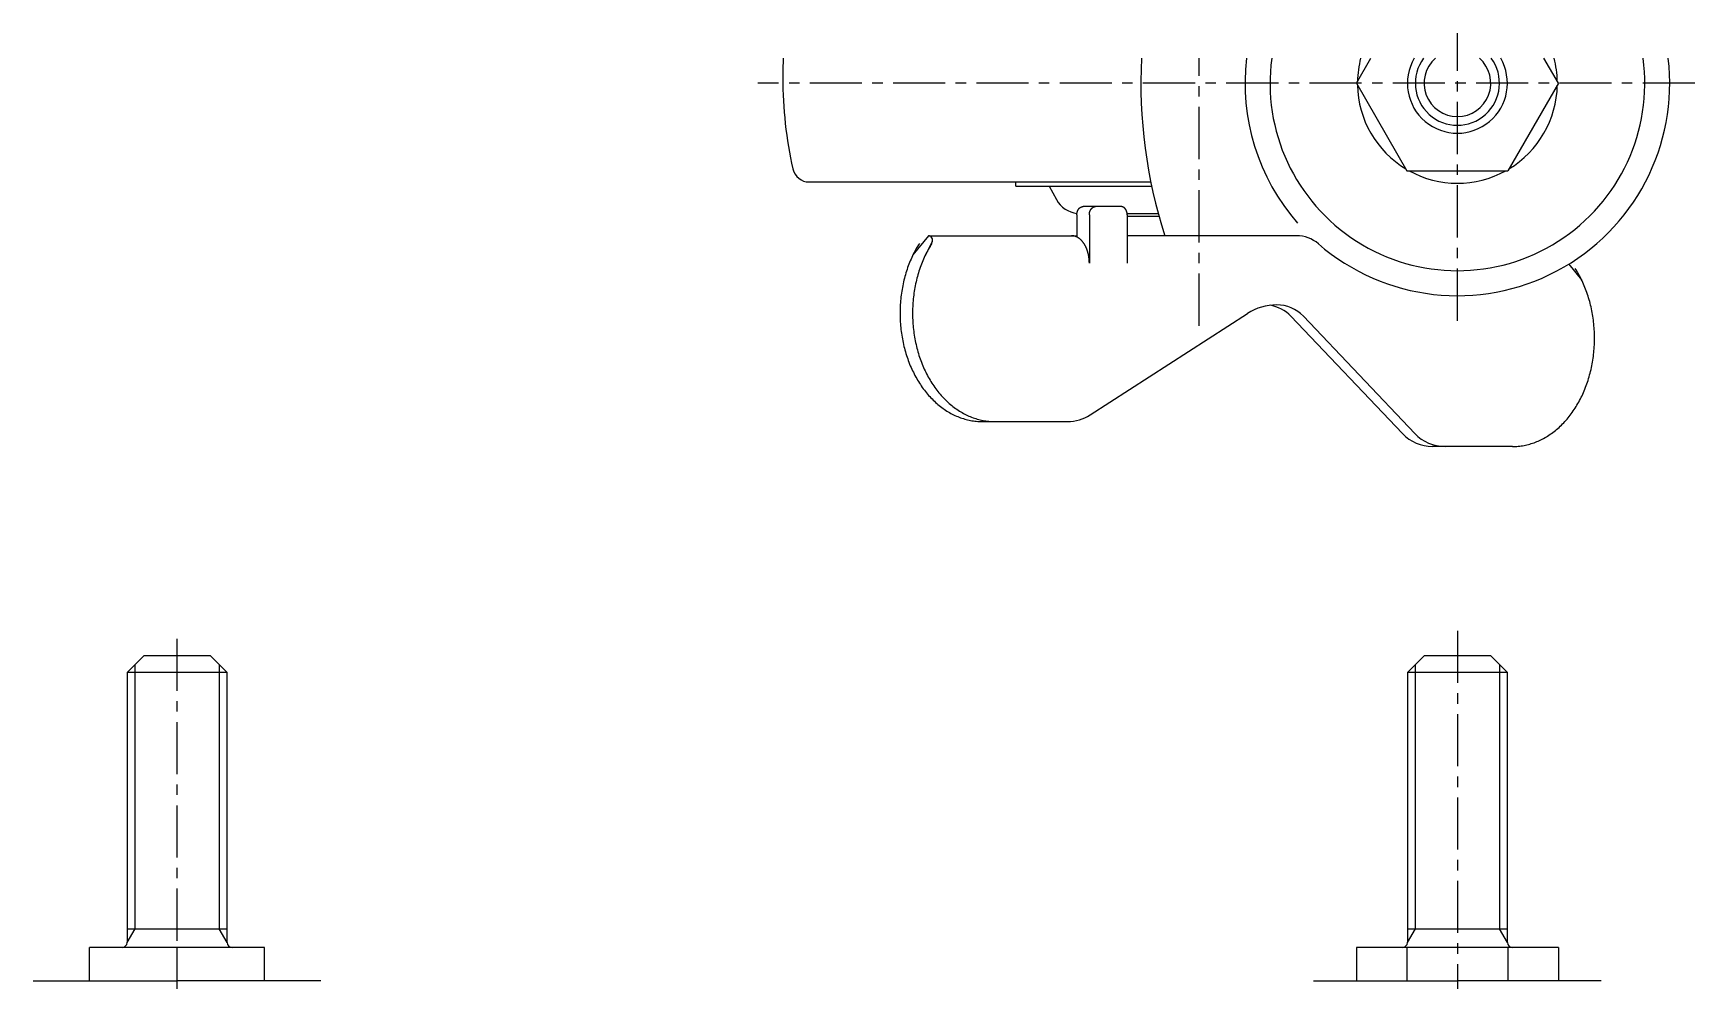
# Model space of a CAD drawing. Extents: x -31 to 215, y -21 to 268.
# Drawn here: x 15.9 to 215.4, y 153.9 to 267.6 of the extents above; entities that cross this region are included whole.
import ezdxf

# ---------------------------------------------------------------- set-up
doc = ezdxf.new("R2010")
doc.units = 0
doc.header["$LTSCALE"] = 5
doc.linetypes.add('CENTER', pattern=[2, 1.25, -0.25, 0.25, -0.25])
doc.layers.get('0').update_dxf_attribs({"linetype": 'CONTINUOUS'})
doc.layers.add('CENTER', color=1, linetype='CENTER')

msp = doc.modelspace()

# ---------------------------------------------------------------- linework, layer by layer
at = {"color": 7, "linetype": 'CONTINUOUS'}
for p, q in [((174.725954, 261.640014), (176.458005, 264.640014)), ((198.97466, 261.640014), (197.24261, 264.640014)), ((174.725954, 261.640014), (180.788132, 251.140014)), ((198.97466, 261.640014), (192.912483, 251.140014)), ((109.012822, 249.790014), (118.850307, 249.790014)), ((118.850307, 249.790014), (150.032134, 249.790014)), ((133.850307, 249.290014), (133.850307, 249.790014)), ((180.788132, 251.140014), (192.912483, 251.140014)), ((133.850307, 249.290014), (150.135084, 249.290014)), ((137.850307, 249.290014), (138.727688, 247.667729)), ((141.157636, 245.840014), (141.157636, 243.184851)), ((146.44829, 246.840014), (141.915838, 246.840014)), ((142.657284, 245.840014), (142.657284, 240.040014)), ((147.197913, 245.990014), (150.927277, 245.990014)), ((147.206491, 245.840014), (147.206491, 240.040014)), ((151.022978, 245.640014), (147.206491, 245.640014)), ((123.338531, 243.340014), (121.478941, 241.040014)), ((123.78358, 242.61213), (122.978589, 241.040014)), ((123.338531, 243.340014), (137.012321, 243.340014)), ((123.338531, 243.340014), (141.157636, 243.340014)), ((167.538135, 243.340014), (147.206491, 243.340014)), ((200.231776, 239.933189), (201.76244, 238.040014)), ((142.756586, 221.836531), (161.641876, 234.000855)), ((180.243165, 219.594721), (166.855115, 233.675367)), ((181.742813, 219.594721), (168.354763, 233.675367)), ((129.784619, 221.040014), (140.049054, 221.040014)), ((193.456762, 218.040014), (183.866693, 218.040014)), ((27.121629, 190.917925), (29.121629, 192.917925)), ((37.121629, 192.917925), (29.121629, 192.917925)), ((39.121629, 190.917925), (37.121629, 192.917925)), ((180.850307, 190.917925), (182.850307, 192.917925)), ((190.850307, 192.917925), (182.850307, 192.917925)), ((192.850307, 190.917925), (190.850307, 192.917925)), ((39.121629, 190.917925), (27.121629, 190.917925)), ((27.121629, 190.917925), (27.121629, 158.517925)), ((39.121629, 158.517925), (39.121629, 190.917925)), ((192.850307, 190.917925), (180.850307, 190.917925)), ((180.850307, 190.917925), (180.850307, 158.517925)), ((192.850307, 158.517925), (192.850307, 190.917925)), ((27.121629, 160.163373), (39.121629, 160.163373)), ((180.850307, 160.163373), (192.850307, 160.163373)), ((22.621629, 153.917925), (22.621629, 157.917925)), ((43.621629, 157.917925), (22.621629, 157.917925)), ((33.121629, 153.917925), (33.121629, 157.917925)), ((43.621629, 153.917925), (43.621629, 157.917925)), ((174.725954, 157.917925), (174.725954, 153.917925)), ((198.97466, 157.917925), (174.725954, 157.917925)), ((180.788132, 157.917925), (180.788132, 153.917925)), ((192.912483, 157.917925), (192.912483, 153.917925)), ((198.97466, 157.917925), (198.97466, 153.917925)), ((15.852308, 153.917925), (33.121629, 153.917925)), ((50.39095, 153.917925), (33.121629, 153.917925)), ((169.580986, 153.917925), (186.850307, 153.917925)), ((204.119629, 153.917925), (186.850307, 153.917925))]:
    msp.add_line(p, q, dxfattribs=at)
at = {"color": 3, "linetype": 'CONTINUOUS'}
for p, q in [((28.071629, 160.163373), (28.071629, 191.867925)), ((38.171629, 191.867925), (38.171629, 160.163373)), ((181.800307, 160.163373), (181.800307, 191.867925)), ((191.900307, 191.867925), (191.900307, 160.163373)), ((27.121629, 158.517925), (28.071629, 160.163373)), ((39.121629, 158.517925), (38.171629, 160.163373)), ((180.850307, 158.517925), (181.800307, 160.163373)), ((192.850307, 158.517925), (191.900307, 160.163373))]:
    msp.add_line(p, q, dxfattribs=at)
at = {"color": 7, "linetype": 'CONTINUOUS'}
for points in [[(141.158, 245.84, 0), (141.158, 245.852, 0), (141.158, 245.865, 0), (141.158, 245.877, 0), (141.159, 245.889, 0), (141.159, 245.901, 0), (141.16, 245.914, 0), (141.16, 245.926, 0), (141.161, 245.938, 0), (141.162, 245.95, 0), (141.163, 245.962, 0), (141.165, 245.975, 0), (141.166, 245.987, 0), (141.167, 245.999, 0), (141.169, 246.011, 0), (141.17, 246.023, 0), (141.172, 246.035, 0), (141.174, 246.047, 0), (141.176, 246.059, 0), (141.178, 246.071, 0), (141.18, 246.083, 0), (141.183, 246.095, 0), (141.185, 246.107, 0), (141.188, 246.119, 0), (141.19, 246.13, 0), (141.193, 246.142, 0), (141.196, 246.154, 0), (141.199, 246.165, 0), (141.202, 246.177, 0), (141.205, 246.188, 0), (141.208, 246.2, 0), (141.212, 246.211, 0), (141.215, 246.223, 0), (141.219, 246.234, 0), (141.223, 246.245, 0), (141.227, 246.256, 0), (141.23, 246.268, 0), (141.234, 246.279, 0), (141.239, 246.29, 0), (141.243, 246.301, 0), (141.247, 246.311, 0), (141.252, 246.322, 0), (141.256, 246.333, 0), (141.261, 246.344, 0), (141.266, 246.354, 0), (141.27, 246.365, 0), (141.275, 246.375, 0), (141.28, 246.385, 0), (141.285, 246.396, 0), (141.291, 246.406, 0), (141.296, 246.416, 0), (141.301, 246.426, 0), (141.307, 246.436, 0), (141.312, 246.446, 0), (141.318, 246.455, 0), (141.324, 246.465, 0), (141.33, 246.474, 0), (141.336, 246.484, 0), (141.342, 246.493, 0), (141.348, 246.502, 0), (141.354, 246.512, 0), (141.36, 246.521, 0), (141.367, 246.53, 0), (141.373, 246.538, 0), (141.38, 246.547, 0), (141.386, 246.556, 0), (141.393, 246.564, 0), (141.4, 246.573, 0), (141.407, 246.581, 0), (141.414, 246.589, 0), (141.421, 246.597, 0), (141.428, 246.605, 0), (141.435, 246.613, 0), (141.442, 246.621, 0), (141.449, 246.628, 0), (141.457, 246.636, 0), (141.464, 246.643, 0), (141.472, 246.65, 0), (141.479, 246.658, 0), (141.487, 246.665, 0), (141.495, 246.671, 0), (141.502, 246.678, 0), (141.51, 246.685, 0), (141.518, 246.691, 0), (141.526, 246.698, 0), (141.534, 246.704, 0), (141.542, 246.71, 0), (141.55, 246.716, 0), (141.558, 246.722, 0), (141.567, 246.728, 0), (141.575, 246.733, 0), (141.583, 246.739, 0), (141.592, 246.744, 0), (141.6, 246.749, 0), (141.609, 246.754, 0), (141.617, 246.759, 0), (141.626, 246.764, 0), (141.634, 246.769, 0), (141.643, 246.773, 0), (141.652, 246.777, 0), (141.66, 246.782, 0), (141.669, 246.786, 0), (141.678, 246.79, 0), (141.687, 246.793, 0), (141.696, 246.797, 0), (141.705, 246.8, 0), (141.714, 246.804, 0), (141.723, 246.807, 0), (141.732, 246.81, 0), (141.741, 246.813, 0), (141.75, 246.816, 0), (141.759, 246.818, 0), (141.768, 246.821, 0), (141.777, 246.823, 0), (141.786, 246.825, 0), (141.795, 246.827, 0), (141.805, 246.829, 0), (141.814, 246.831, 0), (141.823, 246.832, 0), (141.832, 246.834, 0), (141.842, 246.835, 0), (141.851, 246.836, 0), (141.86, 246.837, 0), (141.869, 246.838, 0), (141.879, 246.839, 0), (141.888, 246.839, 0), (141.897, 246.84, 0), (141.907, 246.84, 0), (141.916, 246.84, 0)], [(142.657, 245.84, 0), (142.657, 245.852, 0), (142.658, 245.865, 0), (142.658, 245.877, 0), (142.658, 245.889, 0), (142.659, 245.901, 0), (142.659, 245.914, 0), (142.66, 245.926, 0), (142.661, 245.938, 0), (142.662, 245.95, 0), (142.663, 245.962, 0), (142.664, 245.975, 0), (142.665, 245.987, 0), (142.667, 245.999, 0), (142.668, 246.011, 0), (142.67, 246.023, 0), (142.672, 246.035, 0), (142.674, 246.047, 0), (142.676, 246.059, 0), (142.678, 246.071, 0), (142.68, 246.083, 0), (142.682, 246.095, 0), (142.685, 246.107, 0), (142.687, 246.119, 0), (142.69, 246.13, 0), (142.693, 246.142, 0), (142.696, 246.154, 0), (142.699, 246.165, 0), (142.702, 246.177, 0), (142.705, 246.188, 0), (142.708, 246.2, 0), (142.711, 246.211, 0), (142.715, 246.223, 0), (142.719, 246.234, 0), (142.722, 246.245, 0), (142.726, 246.256, 0), (142.73, 246.268, 0), (142.734, 246.279, 0), (142.738, 246.29, 0), (142.742, 246.301, 0), (142.747, 246.311, 0), (142.751, 246.322, 0), (142.756, 246.333, 0), (142.76, 246.344, 0), (142.765, 246.354, 0), (142.77, 246.365, 0), (142.775, 246.375, 0), (142.78, 246.385, 0), (142.785, 246.396, 0), (142.79, 246.406, 0), (142.796, 246.416, 0), (142.801, 246.426, 0), (142.806, 246.436, 0), (142.812, 246.446, 0), (142.818, 246.455, 0), (142.824, 246.465, 0), (142.829, 246.474, 0), (142.835, 246.484, 0), (142.841, 246.493, 0), (142.847, 246.502, 0), (142.854, 246.512, 0), (142.86, 246.521, 0), (142.866, 246.53, 0), (142.873, 246.538, 0), (142.879, 246.547, 0), (142.886, 246.556, 0), (142.893, 246.564, 0), (142.899, 246.573, 0), (142.906, 246.581, 0), (142.913, 246.589, 0), (142.92, 246.597, 0), (142.927, 246.605, 0), (142.934, 246.613, 0), (142.942, 246.621, 0), (142.949, 246.628, 0), (142.956, 246.636, 0), (142.964, 246.643, 0), (142.971, 246.65, 0), (142.979, 246.658, 0), (142.987, 246.665, 0), (142.994, 246.671, 0), (143.002, 246.678, 0), (143.01, 246.685, 0), (143.018, 246.691, 0), (143.026, 246.698, 0), (143.034, 246.704, 0), (143.042, 246.71, 0), (143.05, 246.716, 0), (143.058, 246.722, 0), (143.066, 246.728, 0), (143.075, 246.733, 0), (143.083, 246.739, 0), (143.091, 246.744, 0), (143.1, 246.749, 0), (143.108, 246.754, 0), (143.117, 246.759, 0), (143.125, 246.764, 0), (143.134, 246.769, 0), (143.143, 246.773, 0), (143.151, 246.777, 0), (143.16, 246.782, 0), (143.169, 246.786, 0), (143.178, 246.79, 0), (143.187, 246.793, 0), (143.195, 246.797, 0), (143.204, 246.8, 0), (143.213, 246.804, 0), (143.222, 246.807, 0), (143.231, 246.81, 0), (143.24, 246.813, 0), (143.249, 246.816, 0), (143.258, 246.818, 0), (143.268, 246.821, 0), (143.277, 246.823, 0), (143.286, 246.825, 0), (143.295, 246.827, 0), (143.304, 246.829, 0), (143.313, 246.831, 0), (143.323, 246.832, 0), (143.332, 246.834, 0), (143.341, 246.835, 0), (143.35, 246.836, 0), (143.36, 246.837, 0), (143.369, 246.838, 0), (143.378, 246.839, 0), (143.388, 246.839, 0), (143.397, 246.84, 0), (143.406, 246.84, 0), (143.415, 246.84, 0)], [(147.206, 245.84, 0), (147.206, 245.852, 0), (147.206, 245.865, 0), (147.206, 245.877, 0), (147.206, 245.889, 0), (147.205, 245.901, 0), (147.204, 245.914, 0), (147.204, 245.926, 0), (147.203, 245.938, 0), (147.202, 245.95, 0), (147.201, 245.962, 0), (147.2, 245.975, 0), (147.198, 245.987, 0), (147.197, 245.999, 0), (147.195, 246.011, 0), (147.194, 246.023, 0), (147.192, 246.035, 0), (147.19, 246.047, 0), (147.188, 246.059, 0), (147.186, 246.071, 0), (147.184, 246.083, 0), (147.181, 246.095, 0), (147.179, 246.107, 0), (147.176, 246.119, 0), (147.174, 246.13, 0), (147.171, 246.142, 0), (147.168, 246.154, 0), (147.165, 246.165, 0), (147.162, 246.177, 0), (147.159, 246.188, 0), (147.156, 246.2, 0), (147.152, 246.211, 0), (147.149, 246.223, 0), (147.145, 246.234, 0), (147.141, 246.245, 0), (147.138, 246.256, 0), (147.134, 246.268, 0), (147.13, 246.279, 0), (147.126, 246.29, 0), (147.121, 246.301, 0), (147.117, 246.311, 0), (147.113, 246.322, 0), (147.108, 246.333, 0), (147.103, 246.344, 0), (147.099, 246.354, 0), (147.094, 246.365, 0), (147.089, 246.375, 0), (147.084, 246.385, 0), (147.079, 246.396, 0), (147.073, 246.406, 0), (147.068, 246.416, 0), (147.063, 246.426, 0), (147.057, 246.436, 0), (147.052, 246.446, 0), (147.046, 246.455, 0), (147.04, 246.465, 0), (147.034, 246.474, 0), (147.028, 246.484, 0), (147.022, 246.493, 0), (147.016, 246.502, 0), (147.01, 246.512, 0), (147.004, 246.521, 0), (146.997, 246.53, 0), (146.991, 246.538, 0), (146.984, 246.547, 0), (146.978, 246.556, 0), (146.971, 246.564, 0), (146.964, 246.573, 0), (146.957, 246.581, 0), (146.951, 246.589, 0), (146.944, 246.597, 0), (146.936, 246.605, 0), (146.929, 246.613, 0), (146.922, 246.621, 0), (146.915, 246.628, 0), (146.907, 246.636, 0), (146.9, 246.643, 0), (146.892, 246.65, 0), (146.885, 246.658, 0), (146.877, 246.665, 0), (146.87, 246.671, 0), (146.862, 246.678, 0), (146.854, 246.685, 0), (146.846, 246.691, 0), (146.838, 246.698, 0), (146.83, 246.704, 0), (146.822, 246.71, 0), (146.814, 246.716, 0), (146.806, 246.722, 0), (146.797, 246.728, 0), (146.789, 246.733, 0), (146.781, 246.739, 0), (146.772, 246.744, 0), (146.764, 246.749, 0), (146.756, 246.754, 0), (146.747, 246.759, 0), (146.738, 246.764, 0), (146.73, 246.769, 0), (146.721, 246.773, 0), (146.712, 246.777, 0), (146.704, 246.782, 0), (146.695, 246.786, 0), (146.686, 246.79, 0), (146.677, 246.793, 0), (146.668, 246.797, 0), (146.659, 246.8, 0), (146.651, 246.804, 0), (146.642, 246.807, 0), (146.633, 246.81, 0), (146.623, 246.813, 0), (146.614, 246.816, 0), (146.605, 246.818, 0), (146.596, 246.821, 0), (146.587, 246.823, 0), (146.578, 246.825, 0), (146.569, 246.827, 0), (146.56, 246.829, 0), (146.55, 246.831, 0), (146.541, 246.832, 0), (146.532, 246.834, 0), (146.523, 246.835, 0), (146.513, 246.836, 0), (146.504, 246.837, 0), (146.495, 246.838, 0), (146.485, 246.839, 0), (146.476, 246.839, 0), (146.467, 246.84, 0), (146.458, 246.84, 0), (146.448, 246.84, 0)], [(122.248, 242.418, 0), (122.136, 242.24, 0), (122.027, 242.06, 0), (121.92, 241.877, 0), (121.816, 241.692, 0), (121.715, 241.504, 0), (121.615, 241.314, 0), (121.519, 241.122, 0), (121.425, 240.927, 0), (121.334, 240.731, 0), (121.245, 240.532, 0), (121.159, 240.331, 0), (121.076, 240.128, 0), (120.995, 239.923, 0), (120.917, 239.717, 0), (120.842, 239.508, 0), (120.77, 239.298, 0), (120.701, 239.086, 0), (120.635, 238.873, 0), (120.571, 238.658, 0), (120.51, 238.442, 0), (120.453, 238.224, 0), (120.398, 238.005, 0), (120.346, 237.785, 0), (120.297, 237.563, 0), (120.251, 237.341, 0), (120.208, 237.117, 0), (120.168, 236.893, 0), (120.131, 236.667, 0), (120.098, 236.441, 0), (120.067, 236.214, 0), (120.039, 235.986, 0), (120.014, 235.758, 0), (119.993, 235.529, 0), (119.974, 235.3, 0), (119.959, 235.07, 0), (119.947, 234.84, 0), (119.937, 234.609, 0), (119.931, 234.379, 0), (119.928, 234.148, 0), (119.928, 233.918, 0), (119.932, 233.687, 0), (119.938, 233.456, 0), (119.947, 233.226, 0), (119.96, 232.996, 0), (119.975, 232.766, 0), (119.994, 232.537, 0), (120.016, 232.308, 0), (120.041, 232.08, 0), (120.069, 231.852, 0), (120.1, 231.625, 0), (120.134, 231.399, 0), (120.171, 231.173, 0), (120.211, 230.949, 0), (120.254, 230.725, 0), (120.3, 230.503, 0), (120.349, 230.281, 0), (120.401, 230.061, 0), (120.456, 229.842, 0), (120.514, 229.625, 0), (120.575, 229.408, 0), (120.639, 229.194, 0), (120.705, 228.98, 0), (120.775, 228.769, 0), (120.847, 228.559, 0), (120.922, 228.35, 0), (121, 228.144, 0), (121.081, 227.939, 0), (121.164, 227.737, 0), (121.25, 227.536, 0), (121.339, 227.337, 0), (121.431, 227.141, 0), (121.525, 226.946, 0), (121.622, 226.754, 0), (121.721, 226.564, 0), (121.823, 226.377, 0), (121.927, 226.192, 0), (122.034, 226.009, 0), (122.143, 225.829, 0), (122.255, 225.651, 0), (122.369, 225.476, 0), (122.485, 225.304, 0), (122.604, 225.135, 0), (122.725, 224.968, 0), (122.848, 224.804, 0), (122.973, 224.644, 0), (123.101, 224.486, 0), (123.23, 224.331, 0), (123.362, 224.179, 0), (123.496, 224.03, 0), (123.631, 223.885, 0), (123.769, 223.742, 0), (123.908, 223.603, 0), (124.05, 223.467, 0), (124.193, 223.335, 0), (124.338, 223.205, 0), (124.484, 223.08, 0), (124.632, 222.957, 0), (124.782, 222.839, 0), (124.934, 222.723, 0), (125.087, 222.612, 0), (125.241, 222.503, 0), (125.397, 222.399, 0), (125.554, 222.298, 0), (125.713, 222.201, 0), (125.873, 222.108, 0), (126.034, 222.018, 0), (126.196, 221.932, 0), (126.36, 221.85, 0), (126.524, 221.772, 0), (126.69, 221.697, 0), (126.856, 221.627, 0), (127.024, 221.56, 0), (127.192, 221.498, 0), (127.361, 221.439, 0), (127.531, 221.384, 0), (127.702, 221.334, 0), (127.873, 221.287, 0), (128.045, 221.244, 0), (128.217, 221.205, 0), (128.39, 221.171, 0), (128.564, 221.14, 0), (128.737, 221.114, 0), (128.911, 221.091, 0), (129.086, 221.073, 0), (129.26, 221.058, 0), (129.435, 221.048, 0), (129.61, 221.042, 0), (129.785, 221.04, 0)], [(123.747, 242.418, 0), (123.636, 242.24, 0), (123.527, 242.06, 0), (123.42, 241.877, 0), (123.316, 241.692, 0), (123.214, 241.504, 0), (123.115, 241.314, 0), (123.019, 241.122, 0), (122.925, 240.927, 0), (122.833, 240.731, 0), (122.745, 240.532, 0), (122.659, 240.331, 0), (122.575, 240.128, 0), (122.495, 239.923, 0), (122.417, 239.717, 0), (122.342, 239.508, 0), (122.27, 239.298, 0), (122.201, 239.086, 0), (122.134, 238.873, 0), (122.071, 238.658, 0), (122.01, 238.442, 0), (121.952, 238.224, 0), (121.897, 238.005, 0), (121.845, 237.785, 0), (121.797, 237.563, 0), (121.751, 237.341, 0), (121.708, 237.117, 0), (121.668, 236.893, 0), (121.631, 236.667, 0), (121.597, 236.441, 0), (121.566, 236.214, 0), (121.539, 235.986, 0), (121.514, 235.758, 0), (121.493, 235.529, 0), (121.474, 235.3, 0), (121.459, 235.07, 0), (121.446, 234.84, 0), (121.437, 234.609, 0), (121.431, 234.379, 0), (121.428, 234.148, 0), (121.428, 233.918, 0), (121.431, 233.687, 0), (121.438, 233.456, 0), (121.447, 233.226, 0), (121.459, 232.996, 0), (121.475, 232.766, 0), (121.494, 232.537, 0), (121.516, 232.308, 0), (121.54, 232.08, 0), (121.568, 231.852, 0), (121.599, 231.625, 0), (121.633, 231.399, 0), (121.67, 231.173, 0), (121.71, 230.949, 0), (121.753, 230.725, 0), (121.8, 230.503, 0), (121.849, 230.281, 0), (121.901, 230.061, 0), (121.956, 229.842, 0), (122.014, 229.625, 0), (122.074, 229.408, 0), (122.138, 229.194, 0), (122.205, 228.98, 0), (122.274, 228.769, 0), (122.347, 228.559, 0), (122.422, 228.35, 0), (122.5, 228.144, 0), (122.58, 227.939, 0), (122.664, 227.737, 0), (122.75, 227.536, 0), (122.839, 227.337, 0), (122.93, 227.141, 0), (123.024, 226.946, 0), (123.121, 226.754, 0), (123.22, 226.564, 0), (123.322, 226.377, 0), (123.427, 226.192, 0), (123.533, 226.009, 0), (123.643, 225.829, 0), (123.754, 225.651, 0), (123.868, 225.476, 0), (123.985, 225.304, 0), (124.103, 225.135, 0), (124.224, 224.968, 0), (124.347, 224.804, 0), (124.473, 224.644, 0), (124.6, 224.486, 0), (124.73, 224.331, 0), (124.862, 224.179, 0), (124.995, 224.03, 0), (125.131, 223.885, 0), (125.268, 223.742, 0), (125.408, 223.603, 0), (125.549, 223.467, 0), (125.692, 223.335, 0), (125.837, 223.205, 0), (125.984, 223.08, 0), (126.132, 222.957, 0), (126.282, 222.839, 0), (126.433, 222.723, 0), (126.586, 222.612, 0), (126.741, 222.503, 0), (126.897, 222.399, 0), (127.054, 222.298, 0), (127.213, 222.201, 0), (127.373, 222.108, 0), (127.534, 222.018, 0), (127.696, 221.932, 0), (127.86, 221.85, 0), (128.024, 221.772, 0), (128.19, 221.697, 0), (128.356, 221.627, 0), (128.524, 221.56, 0), (128.692, 221.498, 0), (128.861, 221.439, 0), (129.031, 221.384, 0), (129.201, 221.334, 0), (129.373, 221.287, 0), (129.545, 221.244, 0), (129.717, 221.205, 0), (129.89, 221.171, 0), (130.063, 221.14, 0), (130.237, 221.114, 0), (130.411, 221.091, 0), (130.585, 221.073, 0), (130.76, 221.058, 0), (130.935, 221.048, 0), (131.109, 221.042, 0), (131.284, 221.04, 0)], [(142.657, 240.04, 0), (142.657, 240.081, 0), (142.657, 240.121, 0), (142.656, 240.161, 0), (142.655, 240.202, 0), (142.653, 240.242, 0), (142.651, 240.283, 0), (142.649, 240.323, 0), (142.647, 240.363, 0), (142.644, 240.404, 0), (142.641, 240.444, 0), (142.638, 240.484, 0), (142.634, 240.524, 0), (142.63, 240.564, 0), (142.626, 240.604, 0), (142.621, 240.644, 0), (142.616, 240.684, 0), (142.611, 240.723, 0), (142.605, 240.763, 0), (142.599, 240.803, 0), (142.593, 240.842, 0), (142.586, 240.881, 0), (142.579, 240.92, 0), (142.572, 240.959, 0), (142.565, 240.998, 0), (142.557, 241.037, 0), (142.549, 241.075, 0), (142.54, 241.114, 0), (142.532, 241.152, 0), (142.522, 241.19, 0), (142.513, 241.228, 0), (142.503, 241.265, 0), (142.493, 241.303, 0), (142.483, 241.34, 0), (142.473, 241.377, 0), (142.462, 241.414, 0), (142.451, 241.451, 0), (142.439, 241.487, 0), (142.428, 241.524, 0), (142.416, 241.56, 0), (142.403, 241.596, 0), (142.391, 241.631, 0), (142.378, 241.667, 0), (142.365, 241.702, 0), (142.351, 241.737, 0), (142.337, 241.771, 0), (142.323, 241.806, 0), (142.309, 241.84, 0), (142.295, 241.873, 0), (142.28, 241.907, 0), (142.265, 241.94, 0), (142.249, 241.973, 0), (142.234, 242.006, 0), (142.218, 242.038, 0), (142.202, 242.07, 0), (142.186, 242.102, 0), (142.169, 242.134, 0), (142.152, 242.165, 0), (142.135, 242.195, 0), (142.118, 242.226, 0), (142.1, 242.256, 0), (142.082, 242.286, 0), (142.064, 242.315, 0), (142.046, 242.345, 0), (142.027, 242.373, 0), (142.008, 242.402, 0), (141.989, 242.43, 0), (141.97, 242.458, 0), (141.951, 242.485, 0), (141.931, 242.512, 0), (141.911, 242.539, 0), (141.891, 242.565, 0), (141.871, 242.591, 0), (141.85, 242.616, 0), (141.829, 242.642, 0), (141.808, 242.666, 0), (141.787, 242.691, 0), (141.766, 242.715, 0), (141.745, 242.738, 0), (141.723, 242.761, 0), (141.701, 242.784, 0), (141.679, 242.806, 0), (141.657, 242.828, 0), (141.634, 242.849, 0), (141.612, 242.871, 0), (141.589, 242.891, 0), (141.566, 242.911, 0), (141.543, 242.931, 0), (141.52, 242.95, 0), (141.497, 242.969, 0), (141.473, 242.988, 0), (141.449, 243.006, 0), (141.426, 243.023, 0), (141.402, 243.04, 0), (141.378, 243.057, 0), (141.353, 243.073, 0), (141.329, 243.089, 0), (141.305, 243.104, 0), (141.28, 243.119, 0), (141.255, 243.133, 0), (141.23, 243.147, 0), (141.206, 243.161, 0), (141.181, 243.173, 0), (141.155, 243.186, 0), (141.13, 243.198, 0), (141.105, 243.209, 0), (141.079, 243.22, 0), (141.054, 243.231, 0), (141.028, 243.241, 0), (141.003, 243.251, 0), (140.977, 243.26, 0), (140.951, 243.268, 0), (140.925, 243.277, 0), (140.899, 243.284, 0), (140.873, 243.291, 0), (140.847, 243.298, 0), (140.821, 243.304, 0), (140.795, 243.31, 0), (140.769, 243.315, 0), (140.743, 243.32, 0), (140.717, 243.324, 0), (140.69, 243.328, 0), (140.664, 243.331, 0), (140.638, 243.334, 0), (140.611, 243.336, 0), (140.585, 243.338, 0), (140.558, 243.339, 0), (140.532, 243.34, 0), (140.506, 243.34, 0)], [(193.457, 218.04, 0), (193.632, 218.042, 0), (193.806, 218.048, 0), (193.981, 218.058, 0), (194.156, 218.073, 0), (194.33, 218.091, 0), (194.504, 218.114, 0), (194.678, 218.14, 0), (194.851, 218.171, 0), (195.024, 218.205, 0), (195.196, 218.244, 0), (195.368, 218.287, 0), (195.54, 218.334, 0), (195.71, 218.384, 0), (195.88, 218.439, 0), (196.049, 218.498, 0), (196.217, 218.56, 0), (196.385, 218.627, 0), (196.551, 218.697, 0), (196.717, 218.772, 0), (196.882, 218.85, 0), (197.045, 218.932, 0), (197.207, 219.018, 0), (197.368, 219.108, 0), (197.528, 219.201, 0), (197.687, 219.298, 0), (197.844, 219.399, 0), (198, 219.503, 0), (198.155, 219.612, 0), (198.308, 219.723, 0), (198.459, 219.839, 0), (198.609, 219.957, 0), (198.757, 220.08, 0), (198.904, 220.205, 0), (199.049, 220.335, 0), (199.192, 220.467, 0), (199.333, 220.603, 0), (199.473, 220.742, 0), (199.61, 220.885, 0), (199.746, 221.03, 0), (199.88, 221.179, 0), (200.011, 221.331, 0), (200.141, 221.486, 0), (200.268, 221.644, 0), (200.394, 221.804, 0), (200.517, 221.968, 0), (200.638, 222.135, 0), (200.756, 222.304, 0), (200.873, 222.476, 0), (200.987, 222.651, 0), (201.098, 222.829, 0), (201.208, 223.009, 0), (201.314, 223.192, 0), (201.419, 223.377, 0), (201.521, 223.564, 0), (201.62, 223.754, 0), (201.717, 223.946, 0), (201.811, 224.141, 0), (201.902, 224.337, 0), (201.991, 224.536, 0), (202.077, 224.737, 0), (202.161, 224.939, 0), (202.241, 225.144, 0), (202.319, 225.35, 0), (202.394, 225.559, 0), (202.467, 225.769, 0), (202.536, 225.98, 0), (202.603, 226.194, 0), (202.667, 226.408, 0), (202.727, 226.625, 0), (202.785, 226.842, 0), (202.84, 227.061, 0), (202.892, 227.281, 0), (202.942, 227.503, 0), (202.988, 227.725, 0), (203.031, 227.949, 0), (203.071, 228.173, 0), (203.108, 228.399, 0), (203.142, 228.625, 0), (203.173, 228.852, 0), (203.201, 229.08, 0), (203.226, 229.308, 0), (203.247, 229.537, 0), (203.266, 229.766, 0), (203.282, 229.996, 0), (203.294, 230.226, 0), (203.303, 230.456, 0), (203.31, 230.687, 0), (203.313, 230.918, 0), (203.313, 231.148, 0), (203.31, 231.379, 0), (203.304, 231.609, 0), (203.295, 231.84, 0), (203.282, 232.07, 0), (203.267, 232.3, 0), (203.249, 232.529, 0), (203.227, 232.758, 0), (203.202, 232.986, 0), (203.175, 233.214, 0), (203.144, 233.441, 0), (203.11, 233.667, 0), (203.073, 233.893, 0), (203.033, 234.117, 0), (202.99, 234.341, 0), (202.944, 234.563, 0), (202.896, 234.785, 0), (202.844, 235.005, 0), (202.789, 235.224, 0), (202.731, 235.442, 0), (202.67, 235.658, 0), (202.607, 235.873, 0), (202.54, 236.086, 0), (202.471, 236.298, 0), (202.399, 236.508, 0), (202.324, 236.717, 0), (202.246, 236.923, 0), (202.166, 237.128, 0), (202.082, 237.331, 0), (201.996, 237.532, 0), (201.908, 237.731, 0), (201.816, 237.927, 0), (201.722, 238.122, 0), (201.626, 238.314, 0), (201.527, 238.504, 0), (201.425, 238.692, 0), (201.321, 238.877, 0), (201.214, 239.06, 0), (201.105, 239.24, 0), (200.994, 239.418, 0)]]:
    msp.add_polyline3d(points, dxfattribs=at)
for centre, radius, start, end in [((155.850307, 262.290014), 50, 177.306106, 180), ((208.850307, 261.640014), 60, 177.134016, 197.758164), ((186.850307, 261.640014), 25.5, 173.243673, 221.21021), ((186.850307, 261.640014), 22.5, 172.337744, 7.662256), ((186.850307, 261.640014), 25.5, 229.10689, 6.756327), ((186.850307, 261.640014), 12, 165.522488, 178.955047), ((186.850307, 261.640014), 6, 150, 30), ((186.850307, 261.640014), 4, 131.409622, 48.590378), ((186.850307, 261.640014), 12, 1.044953, 14.477512), ((155.850307, 262.290014), 50, 180, 192.635625), ((186.850307, 261.640014), 12, 181.044953, 238.955047), ((186.850307, 261.640014), 12, 301.044953, 358.955047), ((109.012822, 251.790014), 2, 192.635625, 270), ((186.850307, 261.640014), 12, 241.044976, 298.955024), ((141.542408, 249.190014), 3.2, 208.405861, 263.297424), ((123.338531, 242.840014), 0.5, 332.885603, 90), ((167.538135, 239.340014), 4, 49.10689, 90), ((165.174203, 228.516865), 6.523149, 90, 122.786246), ((163.674556, 230.651253), 4.388762, 43.555648, 81.147242), ((165.174203, 230.651253), 4.388762, 43.555648, 90), ((140.049054, 226.040014), 5, 270, 302.786246), ((183.866693, 223.040014), 5, 223.555648, 270), ((185.36634, 223.040014), 5, 223.555648, 270), ((26.521629, 158.517925), 0.6, 270, 0), ((39.721629, 158.517925), 0.6, 180, 270), ((180.250307, 158.517925), 0.6, 270, 0), ((193.450307, 158.517925), 0.6, 180, 270)]:
    msp.add_arc(centre, radius, start, end, dxfattribs=at)
at = {"color": 3, "linetype": 'CONTINUOUS'}
msp.add_arc((186.850307, 261.640014), 5.05, 143.554392, 36.445608, dxfattribs=at)
at = {"layer": 'CENTER', "color": 1, "linetype": 'CENTER'}
for p, q in [((186.850307, 233.140014), (186.850307, 267.640014)), ((155.850307, 232.540014), (155.850307, 264.640014)), ((215.350307, 261.640014), (102.850307, 261.640014)), ((33.121629, 28.721925), (33.121629, 195.917925)), ((186.850307, 195.917925), (186.850307, 108.956944))]:
    msp.add_line(p, q, dxfattribs=at)

doc.saveas('drawing.dxf')
